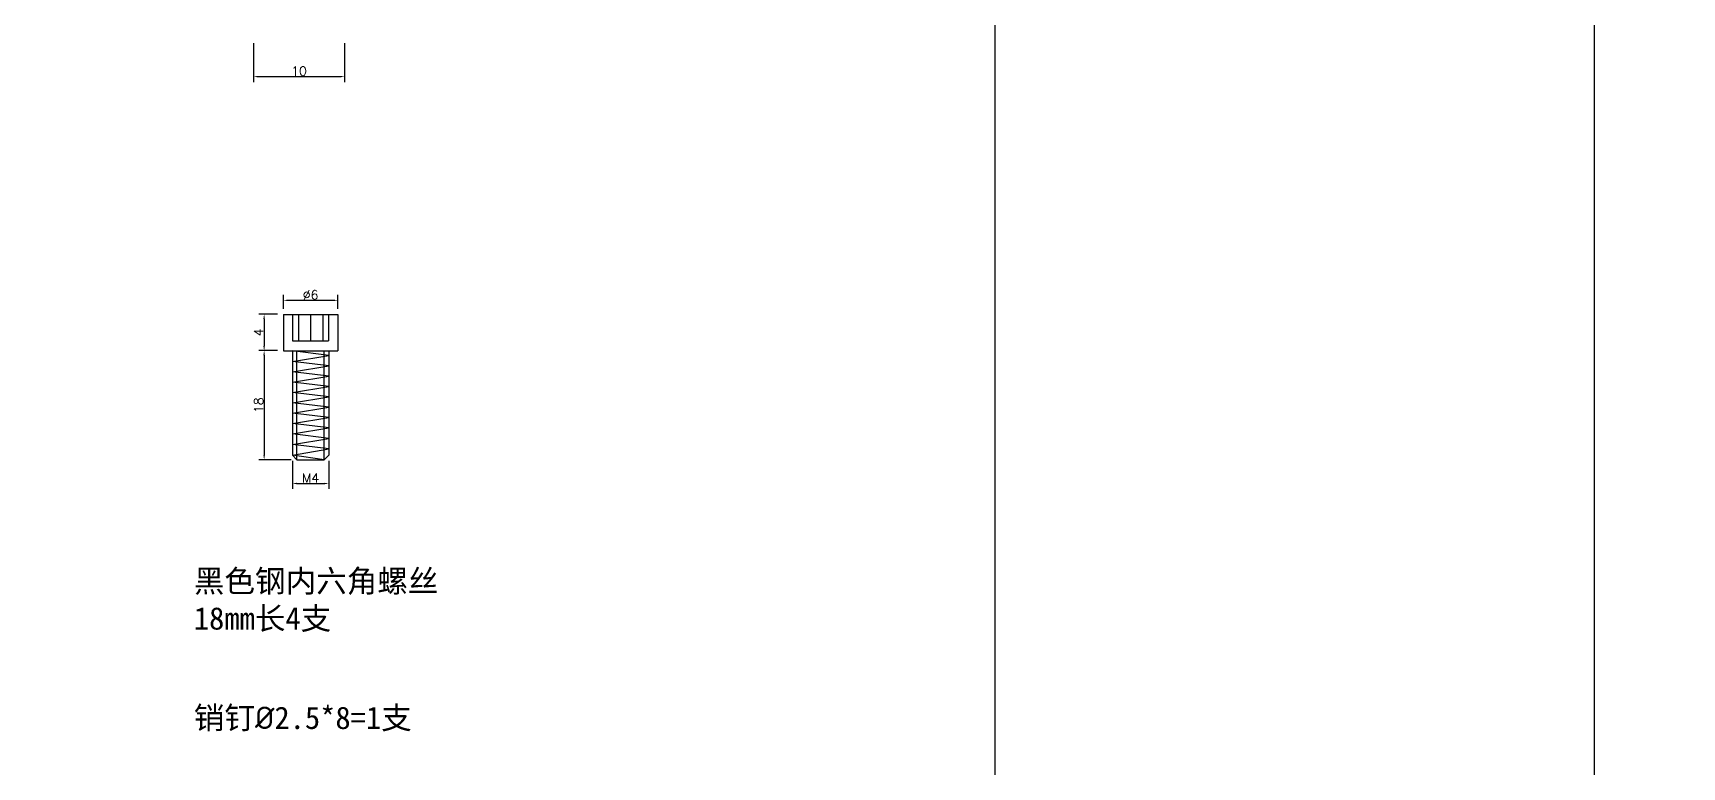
# Model space of a CAD drawing. Header units: millimetres. Extents: x 6817 to 10425, y -2870 to -164.
# Drawn here: x 9890.9 to 10072.2, y -997.2 to -916.4 of the extents above; entities that cross this region are included whole.
import ezdxf

# ---------------------------------------------------------------- set-up
doc = ezdxf.new("R2010")
doc.units = ezdxf.units.MM
doc.layers.add('图层2', color=108, linetype='Continuous')
doc.styles.get("Standard").update_dxf_attribs({"font": 'txt', "bigfont": 'gbcbig.shx'})
doc.dimstyles.new('ISO-25', dxfattribs={"dimtxt": 1, "dimasz": 0.5, "dimexe": 0.6, "dimexo": 0.625, "dimgap": 0.1, "dimtad": 1, "dimtxsty": 'Standard', "dimcen": 2.5, "dimadec": 0, "dimazin": 0, "dimtfac": 1, "dimtmove": 0, "dimatfit": 3, "dimfxl": 1, "dimarcsym": 0})

# ---------------------------------------------------------------- blocks, each defined once
blk = doc.blocks.new('*D607')
at = {"layer": 'Defpoints', "color": 0, "linetype": 'ByBlock', "transparency": 16777216}
for p in [(9915.14, -916.93), (9925.14, -916.93), (9925.14, -921.23)]:
    blk.add_point(p, dxfattribs=at)
at = {"layer": '图层2', "color": 0, "linetype": 'ByBlock', "lineweight": -2, "transparency": 16777216}
for p, q in [((9915.14, -917.56), (9915.14, -921.83)), ((9925.14, -917.56), (9925.14, -921.83)), ((9915.64, -921.23), (9924.64, -921.23))]:
    blk.add_line(p, q, dxfattribs=at)
at = {"layer": '图层2', "color": 0, "linetype": 'ByBlock', "transparency": 16777216}
for points in [[(9915.64, -921.15), (9915.64, -921.32), (9915.14, -921.23)], [(9924.64, -921.15), (9924.64, -921.32), (9925.14, -921.23)]]:
    blk.add_solid(points, dxfattribs=at)
at = {"layer": '图层2', "color": 0, "linetype": 'ByBlock', "transparency": 16777216, "insert": (9920.14, -920.63), "char_height": 1, "attachment_point": 5}
blk.add_mtext('10', dxfattribs=at)
blk = doc.blocks.new('*D981')
at = {"layer": 'Defpoints', "color": 0, "linetype": 'ByBlock', "transparency": 16777216}
for p in [(9918.41, -947.38), (9916.3, -951.38), (9918.41, -951.38)]:
    blk.add_point(p, dxfattribs=at)
at = {"layer": '图层2', "color": 0, "linetype": 'ByBlock', "lineweight": -2, "transparency": 16777216}
for p, q in [((9917.78, -947.38), (9915.7, -947.38)), ((9916.3, -947.88), (9916.3, -950.88)), ((9917.78, -951.38), (9915.7, -951.38))]:
    blk.add_line(p, q, dxfattribs=at)
at = {"layer": '图层2', "color": 0, "linetype": 'ByBlock', "transparency": 16777216}
for points in [[(9916.21, -947.88), (9916.38, -947.88), (9916.3, -947.38)], [(9916.21, -950.88), (9916.38, -950.88), (9916.3, -951.38)]]:
    blk.add_solid(points, dxfattribs=at)
at = {"layer": '图层2', "color": 0, "linetype": 'ByBlock', "transparency": 16777216, "insert": (9915.7, -949.38), "char_height": 1, "attachment_point": 5, "rotation": 90}
blk.add_mtext('4', dxfattribs=at)
blk = doc.blocks.new('*D982')
at = {"layer": 'Defpoints', "color": 0, "linetype": 'ByBlock', "transparency": 16777216}
for p in [(9918.41, -951.38), (9916.3, -963.38), (9919.91, -963.38)]:
    blk.add_point(p, dxfattribs=at)
at = {"layer": '图层2', "color": 0, "linetype": 'ByBlock', "lineweight": -2, "transparency": 16777216}
for p, q in [((9917.78, -951.38), (9915.7, -951.38)), ((9916.3, -951.88), (9916.3, -962.88)), ((9919.28, -963.38), (9915.7, -963.38))]:
    blk.add_line(p, q, dxfattribs=at)
at = {"layer": '图层2', "color": 0, "linetype": 'ByBlock', "transparency": 16777216}
for points in [[(9916.21, -951.88), (9916.38, -951.88), (9916.3, -951.38)], [(9916.21, -962.88), (9916.38, -962.88), (9916.3, -963.38)]]:
    blk.add_solid(points, dxfattribs=at)
at = {"layer": '图层2', "color": 0, "linetype": 'ByBlock', "transparency": 16777216, "insert": (9915.7, -957.38), "char_height": 1, "attachment_point": 5, "rotation": 90}
blk.add_mtext('18', dxfattribs=at)
blk = doc.blocks.new('*D983')
at = {"layer": 'Defpoints', "color": 0, "linetype": 'ByBlock', "transparency": 16777216}
for p in [(9919.41, -962.88), (9923.41, -962.88), (9923.41, -965.99)]:
    blk.add_point(p, dxfattribs=at)
at = {"layer": '图层2', "color": 0, "linetype": 'ByBlock', "lineweight": -2, "transparency": 16777216}
for p, q in [((9919.41, -963.51), (9919.41, -966.59)), ((9923.41, -963.51), (9923.41, -966.59)), ((9919.91, -965.99), (9922.91, -965.99))]:
    blk.add_line(p, q, dxfattribs=at)
at = {"layer": '图层2', "color": 0, "linetype": 'ByBlock', "transparency": 16777216}
for points in [[(9919.91, -965.91), (9919.91, -966.08), (9919.41, -965.99)], [(9922.91, -965.91), (9922.91, -966.08), (9923.41, -965.99)]]:
    blk.add_solid(points, dxfattribs=at)
at = {"layer": '图层2', "color": 0, "linetype": 'ByBlock', "transparency": 16777216, "insert": (9921.41, -965.39), "char_height": 1, "attachment_point": 5}
blk.add_mtext('M4', dxfattribs=at)
blk = doc.blocks.new('*D984')
at = {"layer": 'Defpoints', "color": 0, "linetype": 'ByBlock', "transparency": 16777216}
for p in [(9924.41, -945.84), (9918.41, -947.38), (9924.41, -947.38)]:
    blk.add_point(p, dxfattribs=at)
at = {"layer": '图层2', "color": 0, "linetype": 'ByBlock', "lineweight": -2, "transparency": 16777216}
for p, q in [((9918.41, -946.76), (9918.41, -945.24)), ((9918.91, -945.84), (9923.91, -945.84)), ((9924.41, -946.76), (9924.41, -945.24))]:
    blk.add_line(p, q, dxfattribs=at)
at = {"layer": '图层2', "color": 0, "linetype": 'ByBlock', "transparency": 16777216}
for points in [[(9918.91, -945.76), (9918.91, -945.93), (9918.41, -945.84)], [(9923.91, -945.76), (9923.91, -945.93), (9924.41, -945.84)]]:
    blk.add_solid(points, dxfattribs=at)
at = {"layer": '图层2', "color": 0, "linetype": 'ByBlock', "transparency": 16777216, "insert": (9921.41, -945.24), "char_height": 1, "attachment_point": 5}
blk.add_mtext('%%C6', dxfattribs=at)
blk = doc.blocks.new('*D2126')
at = {"layer": 'Defpoints', "color": 0, "linetype": 'ByBlock'}
for p in [(10223.66, -339.2), (10223.66, -344.88), (10247.6, -344.88)]:
    blk.add_point(p, dxfattribs=at)
at = {"layer": 'Defpoints', "color": 0, "linetype": 'ByBlock', "transparency": 16777216}
for p in [(8490.81, -2490.52), (8490.81, -2500.59), (8495.81, -2500.59)]:
    blk.add_point(p, dxfattribs=at)
at = {"layer": '图层2', "color": 0, "linetype": 'ByBlock', "lineweight": -2}
for p, q in [((10224.28, -339.2), (10248.2, -339.2)), ((10247.6, -339.7), (10247.6, -344.38)), ((10224.28, -344.88), (10248.2, -344.88))]:
    blk.add_line(p, q, dxfattribs=at)
at = {"layer": '图层2', "color": 0, "linetype": 'ByBlock', "lineweight": -2, "transparency": 16777216}
for p, q in [((8490.81, -2499.97), (8490.81, -2489.92)), ((8495.81, -2499.97), (8495.81, -2489.92)), ((8495.31, -2490.52), (8491.31, -2490.52))]:
    blk.add_line(p, q, dxfattribs=at)
at = {"layer": '图层2', "color": 0, "linetype": 'ByBlock'}
for points in [[(10247.52, -339.7), (10247.69, -339.7), (10247.6, -339.2)], [(10247.52, -344.38), (10247.69, -344.38), (10247.6, -344.88)]]:
    blk.add_solid(points, dxfattribs=at)
at = {"layer": '图层2', "color": 0, "linetype": 'ByBlock', "transparency": 16777216}
for points in [[(8491.31, -2490.44), (8491.31, -2490.6), (8490.81, -2490.52)], [(8495.31, -2490.44), (8495.31, -2490.6), (8495.81, -2490.52)]]:
    blk.add_solid(points, dxfattribs=at)
at = {"layer": '图层2', "color": 0, "linetype": 'ByBlock', "insert": (10246.92, -342.04), "char_height": 1, "attachment_point": 5, "rotation": 90}
blk.add_mtext('5,67', dxfattribs=at)
at = {"layer": '图层2', "color": 0, "linetype": 'ByBlock', "transparency": 16777216, "insert": (8493.31, -2489.17), "char_height": 2.5, "attachment_point": 5}
blk.add_mtext('5', dxfattribs=at)
blk = doc.blocks.new('*D2135')
at = {"layer": 'Defpoints', "color": 0, "linetype": 'ByBlock'}
for p in [(10217.81, -308.87), (10215.31, -322.35), (10217.81, -322.35), (8520.7, -2501.9), (8521.92, -2501.88), (8521.32, -2502.94), (8534.07, -2513.08), (8534.07, -2513.08)]:
    blk.add_point(p, dxfattribs=at)
at = {"layer": '图层2', "color": 0, "linetype": 'ByBlock', "lineweight": -2}
for p, q in [((10215.31, -321.73), (10215.31, -308.27)), ((10217.81, -321.73), (10217.81, -308.27)), ((10215.81, -308.87), (10217.31, -308.87)), ((8521.46, -2501.45), (8520.82, -2500.86)), ((8521.6, -2500.9), (8522.67, -2499.8)), ((8520.84, -2502.55), (8519.96, -2501.85))]:
    blk.add_line(p, q, dxfattribs=at)
for start, end in [(135.6492, 137.293), (138.9369, 139.8318)]:
    blk.add_arc((8534.07, -2513.08), 17.43, start, end, dxfattribs=at)
at = {"layer": '图层2', "color": 0, "linetype": 'ByBlock'}
for points in [[(10215.81, -308.79), (10215.81, -308.96), (10215.31, -308.87)], [(10217.31, -308.79), (10217.31, -308.96), (10217.81, -308.87)], [(8520.81, -2501.89), (8520.68, -2501.79), (8520.43, -2502.23)], [(8520.86, -2501.58), (8520.99, -2501.69), (8521.26, -2501.26)]]:
    blk.add_solid(points, dxfattribs=at)
at = {"layer": '图层2', "color": 0, "linetype": 'ByBlock', "insert": (10216.56, -308.19), "char_height": 1, "attachment_point": 5}
blk.add_mtext('2,5', dxfattribs=at)
at = {"layer": '图层2', "color": 0, "linetype": 'ByBlock', "insert": (8521.71, -2499.93), "char_height": 1, "attachment_point": 5, "rotation": 45.6492}
blk.add_mtext('4°', dxfattribs=at)
blk = doc.blocks.new('*D2136')
at = {"layer": 'Defpoints', "color": 0, "linetype": 'ByBlock'}
for p in [(10215.31, -305.16), (10187.99, -322.35), (10215.31, -322.35), (8518.44, -2501.94), (8518.95, -2504.56), (8521.32, -2502.94), (8534.07, -2513.08), (8534.07, -2513.08)]:
    blk.add_point(p, dxfattribs=at)
at = {"layer": '图层2', "color": 0, "linetype": 'ByBlock', "lineweight": -2}
for p, q in [((10187.99, -321.73), (10187.99, -304.56)), ((10215.31, -321.73), (10215.31, -304.56)), ((10188.49, -305.16), (10214.81, -305.16)), ((8520.84, -2502.55), (8518.59, -2500.76)), ((8518.41, -2504.25), (8516.83, -2503.36))]:
    blk.add_line(p, q, dxfattribs=at)
blk.add_arc((8534.07, -2513.08), 19.19, 142.9688, 149.0795, dxfattribs=at)
at = {"layer": '图层2', "color": 0, "linetype": 'ByBlock'}
for points in [[(10188.49, -305.08), (10188.49, -305.24), (10187.99, -305.16)], [(10214.81, -305.08), (10214.81, -305.24), (10215.31, -305.16)], [(8518.68, -2501.48), (8518.81, -2501.58), (8519.06, -2501.13)], [(8517.68, -2503.27), (8517.53, -2503.18), (8517.35, -2503.66)]]:
    blk.add_solid(points, dxfattribs=at)
at = {"layer": '图层2', "color": 0, "linetype": 'ByBlock', "insert": (10201.65, -304.48), "char_height": 1, "attachment_point": 5}
blk.add_mtext('27,32', dxfattribs=at)
at = {"layer": '图层2', "color": 0, "linetype": 'ByBlock', "insert": (8517.66, -2502.03), "char_height": 1, "attachment_point": 5, "rotation": 56.0242}
blk.add_mtext('9°', dxfattribs=at)

msp = doc.modelspace()

# ---------------------------------------------------------------- linework, layer by layer
at = {"layer": '图层2', "color": 2, "linetype": 'ByBlock'}
for p, q in [((9996.651, -164.27), (9996.651, -1378.846)), ((10062.569, -164.27), (10062.569, -1378.846))]:
    msp.add_line(p, q, dxfattribs=at)
at = {"layer": '图层2', "color": 1, "linetype": 'ByBlock'}
for p, q in [((9918.41, -947.384), (9918.41, -951.384)), ((9918.41, -947.384), (9924.41, -947.384)), ((9919.431, -947.384), (9919.431, -950.314)), ((9920.083, -947.384), (9920.083, -950.314)), ((9921.41, -947.384), (9921.41, -950.314)), ((9922.737, -947.384), (9922.737, -950.314)), ((9923.389, -947.384), (9923.389, -950.314)), ((9924.41, -947.384), (9924.41, -951.384)), ((9919.431, -950.314), (9923.389, -950.314)), ((9918.41, -951.384), (9924.41, -951.384)), ((9919.41, -951.384), (9919.41, -962.884)), ((9919.91, -963.384), (9919.91, -951.384)), ((9922.91, -963.384), (9922.91, -951.384)), ((9923.41, -951.384), (9923.41, -962.884)), ((9919.41, -962.884), (9919.91, -963.384)), ((9922.91, -963.384), (9923.41, -962.884)), ((9919.91, -963.384), (9922.91, -963.384))]:
    msp.add_line(p, q, dxfattribs=at)
at = {"layer": '图层2', "color": 4, "linetype": 'ByBlock'}
for points in [[(9923.41, -951.916), (9919.41, -951.384)], [(9923.41, -953.055), (9919.41, -952.577), (9923.41, -951.916)], [(9923.41, -954.194), (9919.41, -953.715), (9923.41, -953.055)], [(9923.41, -955.332), (9919.41, -954.854), (9923.41, -954.194)], [(9923.41, -956.471), (9919.41, -955.993), (9923.41, -955.332)], [(9923.41, -957.61), (9919.41, -957.131), (9923.41, -956.471)], [(9923.41, -958.748), (9919.41, -958.27), (9923.41, -957.61)], [(9923.41, -959.887), (9919.41, -959.409), (9923.41, -958.748)], [(9923.41, -961.025), (9919.41, -960.547), (9923.41, -959.887)], [(9923.41, -962.164), (9919.41, -961.686), (9923.41, -961.025)], [(9922.91, -963.384), (9919.41, -962.884), (9923.41, -962.164)]]:
    msp.add_lwpolyline(points, dxfattribs=at)

# ---------------------------------------------------------------- texts
at = {"color": 2, "char_height": 2.46562, "width": 29.64865, "attachment_point": 1}
for s, insert in [('{\\fSimSun|b0|i0|c134|p2;黑色钢内六角螺丝18mm长4支}', (9908.567, -975.488)), ('{\\fSimSun|b0|i0|c134|p2;销钉\\fISOCPEUR|b0|i0|c0|p34;%%C\\fSimSun|b0|i0|c134|p2;2.5*8=1支}', (9908.567, -990.534))]:
    msp.add_mtext(s, dxfattribs=dict(at, insert=insert))

# ---------------------------------------------------------------- dimensions: what is measured, and where the dimension line sits
at = {"layer": '图层2', "color": 2, "linetype": 'ByBlock'}
for base, p1, p2, picture, middle in [((10215.309, -305.16), (10187.985, -322.353), (10215.309, -322.353), '*D2136', (10201.647, -304.476)), ((10217.809, -308.872), (10215.309, -322.353), (10217.809, -322.353), '*D2135', (10216.559, -308.188))]:
    dim = msp.add_linear_dim(base=base, p1=p1, p2=p2, dimstyle='ISO-25', dxfattribs=at)
    dim.commit()
    dim.dimension.update_dxf_attribs({"geometry": picture, "text_midpoint": middle})
dim = msp.add_linear_dim(base=(10247.6033, -344.8767), p1=(10223.6566, -339.202), p2=(10223.6566, -344.8767), angle=90, dimstyle='ISO-25', dxfattribs=at)
dim.commit()
dim.dimension.update_dxf_attribs({"geometry": '*D2126', "text_midpoint": (10246.9199, -342.0394)})
at = {"layer": '图层2', "color": 3, "linetype": 'ByBlock'}
dim = msp.add_linear_dim(base=(9925.136, -921.233), p1=(9915.136, -916.931), p2=(9925.136, -916.931), dimstyle='ISO-25', dxfattribs=at)
dim.commit()
dim.dimension.update_dxf_attribs({"geometry": '*D607', "text_midpoint": (9920.136, -920.633)})
for base, p1, p2, text, picture, middle in [((9924.41, -945.843), (9918.41, -947.384), (9924.41, -947.384), '%%C<>', '*D984', (9921.41, -945.243)), ((9923.41, -965.992), (9919.41, -962.884), (9923.41, -962.884), 'M4', '*D983', (9921.41, -965.392))]:
    dim = msp.add_linear_dim(base=base, p1=p1, p2=p2, text=text, dimstyle='ISO-25', dxfattribs=at)
    dim.commit()
    dim.dimension.update_dxf_attribs({"geometry": picture, "text_midpoint": middle})
dim = msp.add_linear_dim(base=(9916.296, -951.384), p1=(9918.41, -947.384), p2=(9918.41, -951.384), angle=90, dimstyle='ISO-25', dxfattribs=at)
dim.commit()
dim.dimension.update_dxf_attribs({"geometry": '*D981', "text_midpoint": (9915.696, -949.384)})
dim = msp.add_linear_dim(base=(9916.296, -963.384), p1=(9918.41, -951.384), p2=(9919.91, -963.384), angle=90, text='18', dimstyle='ISO-25', dxfattribs=at)
dim.commit()
dim.dimension.update_dxf_attribs({"geometry": '*D982', "text_midpoint": (9915.696, -957.384)})

doc.saveas('drawing.dxf')
